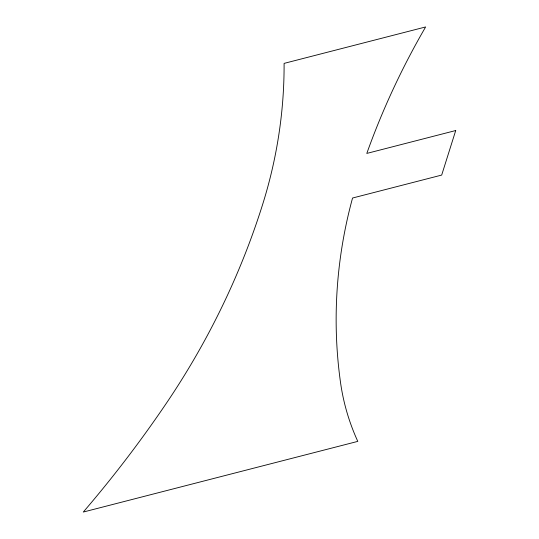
<?xml version="1.0" encoding="UTF-8"?>
<svg xmlns="http://www.w3.org/2000/svg" width="539" height="539" viewBox="0 0 539 539"><rect width="100%" height="100%" fill="white"/><g stroke="black" fill="none" stroke-linecap="round" stroke-linejoin="round"><path stroke-width="0.81" d="M455.718 130.532L441.684 175.074L352.553 198.022A506.748 475.883 -18.1 0 0 340.466 382.111A240.306 225.666 -18.1 0 0 357.795 441.38L83.282 512.05A1198.985 1125.964 -18.1 0 0 166.1 403.65A793.651 745.309 -18.1 0 0 262.5 204.867A506.748 475.883 -18.1 0 0 284.093 63.386L425.628 26.95A793.651 745.309 -18.1 0 0 366.796 153.426L455.718 130.532"/></g></svg>
